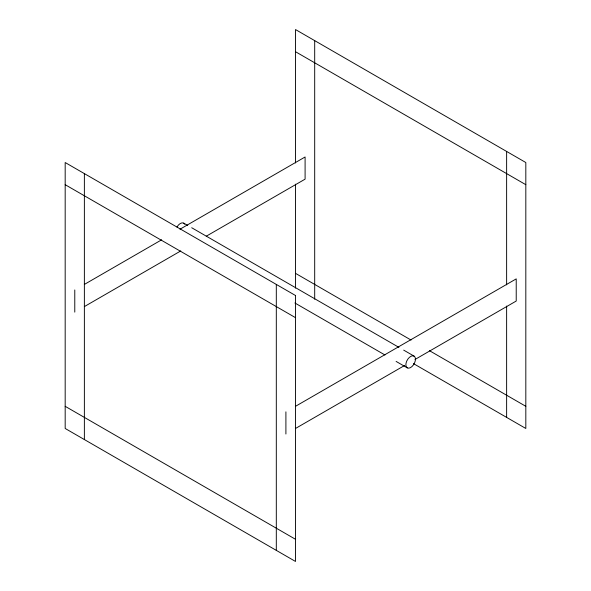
<?xml version="1.0" encoding="UTF-8"?>
<svg xmlns="http://www.w3.org/2000/svg" width="591" height="591" viewBox="0 0 591 591"><rect width="100%" height="100%" fill="white"/><g stroke="black" fill="none" stroke-linecap="round" stroke-linejoin="round"><path stroke-width="0.89" d="M84.343 284.441L161.646 239.806M179.974 229.227L305.096 156.984L305.096 179.147L206.274 236.201M84.343 306.603L180.772 250.924M295.47 406.327L516.224 278.878L516.224 301.041L415.008 359.476M295.47 428.49L404.65 365.46M295.5 51.712L525.82 184.688M295.5 273.338L411.055 340.054M429.391 350.64L525.82 406.312M183.735 223.139L187.716 225.437M191.706 227.734L398.91 347.368M403.69 350.131L414.055 356.107A6.789 3.915 -60 0 1 411.905 366.619A6.789 3.915 -60 0 1 406.024 363.229A6.789 3.915 -60 0 1 414.055 356.107M413.449 363.598L525.82 428.475L525.82 162.525L295.5 29.55L295.5 162.983M294.894 302.984L384.955 354.984M396.11 361.419L407.265 367.861M65.18 184.688L295.5 317.663M65.18 406.312L295.5 539.288M506.627 151.444L506.627 284.877M506.627 306.042L506.627 417.394M314.693 40.631L314.693 299.223M295.5 184.148L295.5 288.142M285.904 411.853L285.904 434.016M276.307 284.419L276.307 550.369M84.373 173.606L84.373 439.556M74.776 289.959L74.776 312.122M176.945 227.055A6.789 3.915 -60 0 1 184.702 224.188M295.5 295.5L65.18 162.525L65.18 428.475L295.5 561.45L295.5 295.5"/></g></svg>
